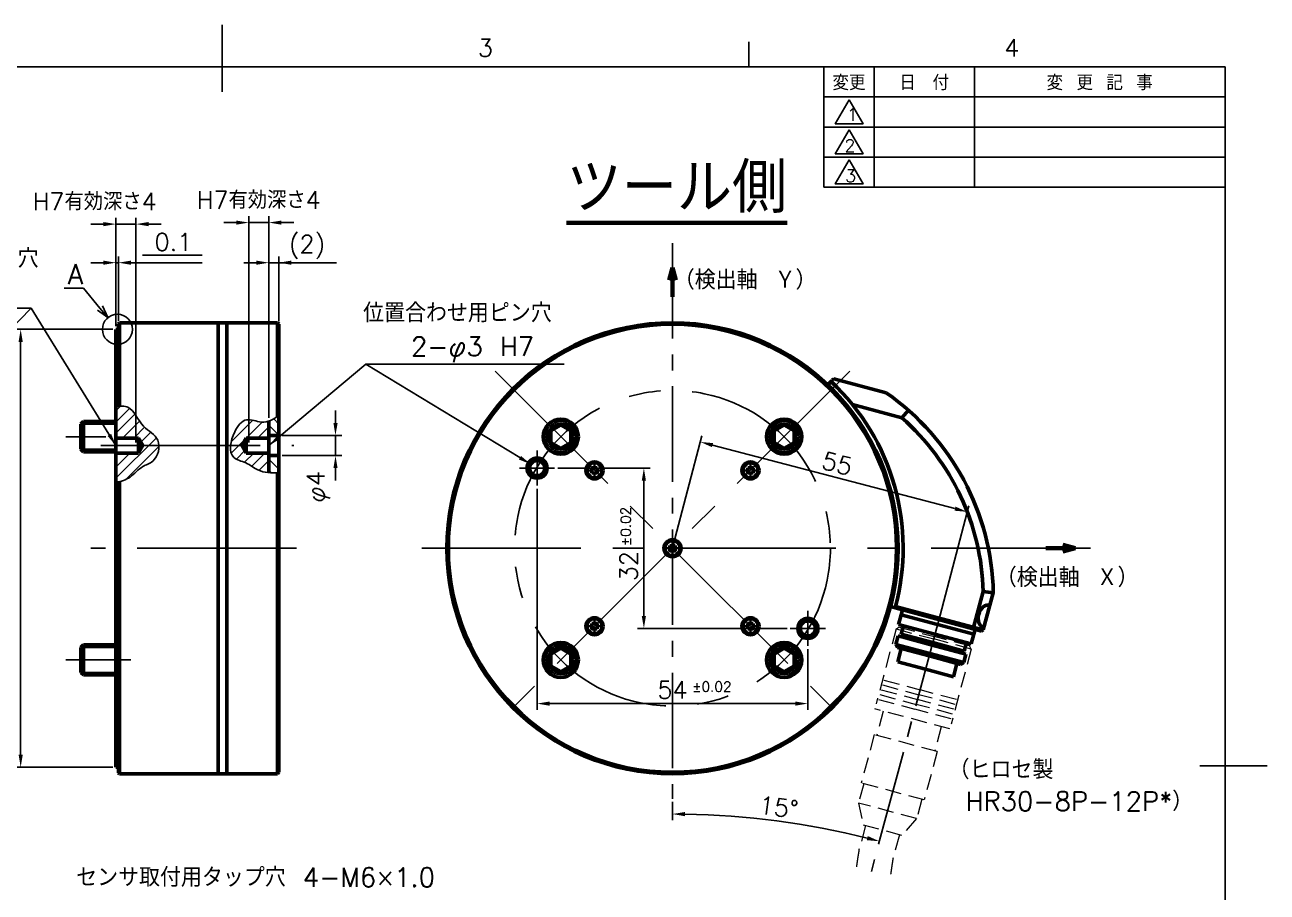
# Model space of a CAD drawing. Extents: x 12 to 418, y 0 to 295.
# Drawn here: x 170.6 to 418.4, y 122.3 to 295.4 of the extents above; entities that cross this region are included whole.
import ezdxf
from ezdxf import colors
from ezdxf.entities.mleader import LeaderData, LeaderLine
from ezdxf.enums import TextEntityAlignment as Align
from ezdxf.math import Vec2, Vec3

# ---------------------------------------------------------------- set-up
doc = ezdxf.new("R2010")
doc.units = 0
doc.header["$MEASUREMENT"] = 0
for name, pattern in [('CENTER', [50.8, 31.75, -6.35, 6.35, -6.35]), ('CENTER2', [28.575, 19.05, -3.175, 3.175, -3.175]), ('HIDDEN2', [4.7625, 3.175, -1.5875])]:
    doc.linetypes.add(name, pattern=pattern)
doc.layers.get('0').update_dxf_attribs({"linetype": 'CONTINUOUS'})
doc.layers.get('DEFPOINTS').update_dxf_attribs({"linetype": 'CONTINUOUS'})
for name, color, linetype in [('かくれ線', 11, 'HIDDEN2'), ('テキスト', 4, 'CONTINUOUS'), ('ハッチング', 11, 'CONTINUOUS'), ('中心線', 1, 'CENTER2'), ('切断線', 5, 'CONTINUOUS'), ('図面枠', 7, 'CONTINUOUS'), ('外形補助線', 11, 'CONTINUOUS'), ('寸法', 4, 'CONTINUOUS')]:
    doc.layers.add(name, color=color, linetype=linetype)
doc.layers.add('外形線', color=3, linetype='CONTINUOUS', lineweight=50)
doc.styles.get("Standard").update_dxf_attribs({"font": 'txt.shx', "bigfont": 'extfont2.shx'})
doc.dimstyles.new('KIKAI2013', dxfattribs={"dimtxt": 3.5, "dimasz": 2.5, "dimexe": 1.25, "dimexo": 0.625, "dimgap": 1, "dimtad": 1, "dimdec": 4, "dimdsep": 46, "dimtxsty": 'STANDARD', "dimcen": 2.5, "dimclrd": 256, "dimclre": 256, "dimclrt": 256, "dimadec": 0, "dimazin": 0, "dimtfac": 1, "dimtdec": 4, "dimtmove": 2, "dimatfit": 3, "dimfxl": 1, "dimtolj": 1, "dimarcsym": 0})
doc.dimstyles.get("Standard").update_dxf_attribs({"dimtxt": 3.5, "dimasz": 2.5, "dimexe": 1.25, "dimexo": 0.625, "dimgap": 1, "dimtad": 1, "dimdec": 4, "dimdsep": 46, "dimtxsty": 'STANDARD', "dimcen": 0, "dimadec": 0, "dimazin": 0, "dimtfac": 0.6, "dimtdec": 4, "dimtmove": 2, "dimatfit": 3, "dimfxl": 1, "dimtolj": 1, "dimarcsym": 0})

# ---------------------------------------------------------------- blocks, each defined once
blk = doc.blocks.new('*D282')
at = {"layer": 'DEFPOINTS', "color": 0}
for p in [(272.79, 203.43), (326.79, 171.43), (326.79, 159.93)]:
    blk.add_point(p, dxfattribs=at)
at = {"layer": '寸法', "color": 0, "lineweight": -2}
for p, q in [((272.79, 202.8), (272.79, 158.68)), ((326.79, 170.8), (326.79, 158.68)), ((275.29, 159.93), (324.29, 159.93))]:
    blk.add_line(p, q, dxfattribs=at)
at = {"layer": '寸法', "color": 0}
for points in [[(275.29, 160.35), (275.29, 159.51), (272.79, 159.93)], [(324.29, 160.35), (324.29, 159.51), (326.79, 159.93)]]:
    blk.add_solid(points, dxfattribs=at)
at = {"layer": '寸法', "color": 0, "insert": (299.79, 162.68), "char_height": 3.5, "attachment_point": 5}
blk.add_mtext('\\A1;54', dxfattribs=at)
blk = doc.blocks.new('*D283')
at = {"layer": 'DEFPOINTS', "color": 0}
for p in [(276.29, 206.93), (294.09, 174.93), (323.29, 174.93)]:
    blk.add_point(p, dxfattribs=at)
at = {"layer": '寸法', "color": 0, "lineweight": -2}
for p, q in [((276.92, 206.93), (295.34, 206.93)), ((294.09, 204.43), (294.09, 177.43)), ((322.67, 174.93), (292.84, 174.93))]:
    blk.add_line(p, q, dxfattribs=at)
at = {"layer": '寸法', "color": 0}
for points in [[(293.67, 204.43), (294.5, 204.43), (294.09, 206.93)], [(293.67, 177.43), (294.5, 177.43), (294.09, 174.93)]]:
    blk.add_solid(points, dxfattribs=at)
at = {"layer": '寸法', "color": 0, "insert": (291.05, 187.37), "char_height": 3.5, "attachment_point": 5, "rotation": 90}
blk.add_mtext('\\A1;32', dxfattribs=at)
blk = doc.blocks.new('*D291')
at = {"layer": 'DEFPOINTS', "color": 0}
for p in [(221.29, 213.43), (232.58, 213.43), (221.29, 209.43)]:
    blk.add_point(p, dxfattribs=at)
at = {"layer": '寸法', "color": 0, "lineweight": -2}
for p, q in [((232.58, 215.93), (232.58, 218.43)), ((221.92, 213.43), (233.83, 213.43)), ((232.58, 209.43), (232.58, 213.43)), ((221.92, 209.43), (233.83, 209.43)), ((232.58, 206.93), (232.58, 204.43))]:
    blk.add_line(p, q, dxfattribs=at)
at = {"layer": '寸法', "color": 0}
for points in [[(232.17, 215.93), (233, 215.93), (232.58, 213.43)], [(232.17, 206.93), (233, 206.93), (232.58, 209.43)]]:
    blk.add_solid(points, dxfattribs=at)
at = {"layer": '寸法', "color": 0, "insert": (229.21, 203.19), "char_height": 3.5, "attachment_point": 5, "rotation": 90}
blk.add_mtext('\\A1;φ4', dxfattribs=at)
blk = doc.blocks.new('*D292')
at = {"layer": 'DEFPOINTS', "color": 0}
for p in [(192.79, 255.63), (188.79, 234.63), (192.79, 211.43)]:
    blk.add_point(p, dxfattribs=at)
at = {"layer": '寸法', "color": 0, "lineweight": -2}
for p, q in [((186.29, 255.63), (183.79, 255.63)), ((188.79, 235.25), (188.79, 256.88)), ((188.79, 255.63), (192.79, 255.63)), ((192.79, 212.05), (192.79, 256.88)), ((195.29, 255.63), (197.79, 255.63))]:
    blk.add_line(p, q, dxfattribs=at)
at = {"layer": '寸法', "color": 0}
for points in [[(186.29, 256.04), (186.29, 255.21), (188.79, 255.63)], [(195.29, 256.04), (195.29, 255.21), (192.79, 255.63)]]:
    blk.add_solid(points, dxfattribs=at)
at = {"layer": '寸法', "color": 0, "insert": (184.57, 260.13), "char_height": 3.5, "attachment_point": 5}
blk.add_mtext('\\A1;H7有効深さ4', dxfattribs=at)
blk = doc.blocks.new('*D293')
at = {"layer": 'DEFPOINTS', "color": 0}
for p in [(219.29, 247.93), (221.29, 235.63), (219.29, 216.32)]:
    blk.add_point(p, dxfattribs=at)
at = {"layer": '寸法', "color": 0, "lineweight": -2}
for p, q in [((216.79, 247.93), (214.29, 247.93)), ((219.29, 216.94), (219.29, 249.18)), ((221.29, 247.93), (219.29, 247.93)), ((221.29, 236.25), (221.29, 249.18)), ((223.79, 247.93), (226.29, 247.93))]:
    blk.add_line(p, q, dxfattribs=at)
at = {"layer": '寸法', "color": 0}
for points in [[(216.79, 248.34), (216.79, 247.51), (219.29, 247.93)], [(223.79, 248.34), (223.79, 247.51), (221.29, 247.93)]]:
    blk.add_solid(points, dxfattribs=at)
at = {"layer": '寸法', "color": 0, "insert": (226.91, 251.06), "char_height": 3.5, "attachment_point": 5}
blk.add_mtext('\\A1;(2)', dxfattribs=at)
blk = doc.blocks.new('*D294')
at = {"layer": 'DEFPOINTS', "color": 0}
for p in [(215.29, 255.93), (219.29, 216.32), (215.29, 211.43)]:
    blk.add_point(p, dxfattribs=at)
at = {"layer": '寸法', "color": 0, "lineweight": -2}
for p, q in [((212.79, 255.93), (210.29, 255.93)), ((215.29, 212.05), (215.29, 257.18)), ((219.29, 255.93), (215.29, 255.93)), ((219.29, 216.94), (219.29, 257.18)), ((221.79, 255.93), (224.29, 255.93))]:
    blk.add_line(p, q, dxfattribs=at)
at = {"layer": '寸法', "color": 0}
for points in [[(212.79, 256.34), (212.79, 255.51), (215.29, 255.93)], [(221.79, 256.34), (221.79, 255.51), (219.29, 255.93)]]:
    blk.add_solid(points, dxfattribs=at)
at = {"layer": '寸法', "color": 0, "insert": (217.29, 260.43), "char_height": 3.5, "attachment_point": 5}
blk.add_mtext('\\A1;H7有効深さ4', dxfattribs=at)
blk = doc.blocks.new('*D296')
at = {"layer": 'DEFPOINTS', "color": 0}
for p in [(299.79, 251.83), (353.36, 178.35), (299.79, 140.93), (327.48, 135.47), (339.58, 126.91)]:
    blk.add_point(p, dxfattribs=at)
at = {"layer": '寸法', "lineweight": -2}
blk.add_line((299.79, 140.3), (299.79, 136.64), dxfattribs=at)
blk.add_arc((299.79, -21.58), 159.47, 75.8983, 89.1017, dxfattribs=at)
at = {"layer": '寸法'}
for points in [[(302.29, 137.45), (302.3, 138.29), (299.79, 137.89)], [(338.75, 133.49), (338.54, 132.68), (341.07, 132.45)]]:
    blk.add_solid(points, dxfattribs=at)
at = {"layer": '寸法', "insert": (320.97, 139.25), "char_height": 3.5, "attachment_point": 5, "rotation": 352.5}
blk.add_mtext('\\A1;15°', dxfattribs=at)
blk = doc.blocks.new('*D297')
at = {"layer": 'DEFPOINTS', "color": 0}
for p in [(305.36, 212.15), (299.79, 190.93), (353, 176.98)]:
    blk.add_point(p, dxfattribs=at)
at = {"layer": '寸法', "lineweight": -2}
for p, q in [((299.95, 191.53), (305.67, 213.36)), ((356.14, 198.84), (307.77, 211.51)), ((353.16, 177.58), (358.88, 199.41))]:
    blk.add_line(p, q, dxfattribs=at)
at = {"layer": '寸法'}
for points in [[(307.88, 211.92), (307.67, 211.11), (305.36, 212.15)], [(356.25, 199.24), (356.04, 198.43), (358.56, 198.2)]]:
    blk.add_solid(points, dxfattribs=at)
at = {"layer": '寸法', "insert": (332.66, 207.84), "char_height": 3.5, "attachment_point": 5, "rotation": 345.3125}
blk.add_mtext('\\A1;55', dxfattribs=at)
blk = doc.blocks.new('*D330')
at = {"layer": 'DEFPOINTS', "color": 0}
for p in [(188.79, 234.63), (169.79, 147.23), (188.79, 147.23)]:
    blk.add_point(p, dxfattribs=at)
at = {"layer": '寸法', "lineweight": -2}
for p, q in [((188.17, 234.63), (168.54, 234.63)), ((169.79, 232.13), (169.79, 149.73)), ((188.17, 147.23), (168.54, 147.23))]:
    blk.add_line(p, q, dxfattribs=at)
at = {"layer": '寸法'}
for points in [[(169.38, 232.13), (170.21, 232.13), (169.79, 234.63)], [(169.38, 149.73), (170.21, 149.73), (169.79, 147.23)]]:
    blk.add_solid(points, dxfattribs=at)
at = {"layer": '寸法', "insert": (167.04, 190.93), "char_height": 3.5, "attachment_point": 5, "rotation": 90}
blk.add_mtext('\\A1;Φ87.4', dxfattribs=at)
blk = doc.blocks.new('_OPEN30')
at = {"color": 0, "linetype": 'ByBlock'}
for p, q in [((-1, 0.268), (0, 0)), ((0, 0), (-1, -0.268)), ((0, 0), (-1, 0))]:
    blk.add_line(p, q, dxfattribs=at)
blk = doc.blocks.new('*D355')
at = {"layer": 'DEFPOINTS', "color": 0}
for p in [(189.29, 247.93), (189.29, 235.73), (188.79, 234.63)]:
    blk.add_point(p, dxfattribs=at)
at = {"layer": '寸法', "lineweight": -2}
for p, q in [((186.29, 247.93), (183.79, 247.93)), ((188.79, 235.25), (188.79, 249.18)), ((188.79, 247.93), (189.29, 247.93)), ((189.29, 236.35), (189.29, 249.18)), ((191.79, 247.93), (194.29, 247.93))]:
    blk.add_line(p, q, dxfattribs=at)
at = {"layer": '寸法'}
for points in [[(186.29, 248.34), (186.29, 247.51), (188.79, 247.93)], [(191.79, 248.34), (191.79, 247.51), (189.29, 247.93)]]:
    blk.add_solid(points, dxfattribs=at)
at = {"layer": '寸法', "insert": (200.25, 252.06), "char_height": 3.5, "attachment_point": 5}
blk.add_mtext('\\A1;0.1', dxfattribs=at)

msp = doc.modelspace()

# ---------------------------------------------------------------- hatches: boundary and pattern name
at = {"layer": 'ハッチング'}
h = msp.add_hatch(dxfattribs=at)
h.set_pattern_fill('ANSI31', color=11, scale=0.5, style=0)
h.set_pattern_definition([(45, (217.1895, 536.3783), (-1.122532, 1.122532), [])])
edge = h.paths.add_edge_path()
edge.add_spline(control_points=[(188.79374, 204.08898), (189.82175, 204.27066), (191.81939, 204.89376), (193.67924, 207.32281), (196.64637, 208.08547), (197.41914, 210.27817), (197.36251, 211.4251)], knot_values=[14.34912053, 14.34912053, 14.34912053, 14.34912053, 17.416338658, 20.701702456, 22.949796989, 26.194748164, 26.194748164, 26.194748164, 26.194748164], degree=3, periodic=0)
edge.add_line((197.36251, 211.4251), (194.15977, 211.4251))
edge.add_line((194.15977, 211.4251), (193.29374, 209.9251))
edge.add_line((193.29374, 209.9251), (188.79374, 209.9251))
edge.add_line((188.79374, 209.9251), (188.79374, 204.08898))
edge = h.paths.add_edge_path()
edge.add_line((194.15977, 211.4251), (197.36251, 211.4251))
edge.add_spline(control_points=[(197.36251, 211.4251), (197.34366, 211.80699), (196.98774, 213.5242), (193.61377, 214.98403), (192.10186, 219.48341), (189.69839, 219.33165), (188.79374, 219.12611)], knot_values=[1.812233371, 1.812233371, 1.812233371, 1.812233371, 2.892675133, 6.889343085, 11.759818378, 14.34912053, 14.34912053, 14.34912053, 14.34912053], degree=3, periodic=0)
edge.add_line((188.79374, 219.12611), (188.79374, 212.9251))
edge.add_line((188.79374, 212.9251), (193.29374, 212.9251))
edge.add_line((193.29374, 212.9251), (194.15977, 211.4251))
edge = h.paths.add_edge_path()
edge.add_spline(control_points=[(211.65825, 211.4251), (211.5557, 210.46318), (211.87701, 208.73243), (214.91735, 208.15119), (216.90934, 206.42916), (218.52467, 206.08074), (219.29374, 206.01363)], knot_values=[14.152756885, 14.152756885, 14.152756885, 14.152756885, 16.800692273, 19.473558166, 22.255511967, 24.567032747, 24.567032747, 24.567032747, 24.567032747], degree=3, periodic=0)
edge.add_line((219.29374, 206.01363), (219.29374, 209.9251))
edge.add_line((219.29374, 209.9251), (214.79374, 209.9251))
edge.add_line((214.79374, 209.9251), (213.92772, 211.4251))
edge.add_line((213.92772, 211.4251), (211.65825, 211.4251))
edge = h.paths.add_edge_path()
edge.add_line((219.29374, 212.9251), (219.29374, 216.31792))
edge.add_spline(control_points=[(219.29374, 216.31792), (218.81194, 216.15917), (217.37332, 215.94245), (214.54367, 217.29269), (212.51218, 214.63428), (211.75307, 212.31454), (211.65825, 211.4251)], knot_values=[3.805067633, 3.805067633, 3.805067633, 3.805067633, 5.36911567, 8.33018536, 11.704366163, 14.152756885, 14.152756885, 14.152756885, 14.152756885], degree=3, periodic=0)
edge.add_line((211.65825, 211.4251), (213.92772, 211.4251))
edge.add_line((213.92772, 211.4251), (214.79374, 212.9251))
edge.add_line((214.79374, 212.9251), (219.29374, 212.9251))
h = msp.add_hatch(dxfattribs=at)
h.set_pattern_fill('ANSI31', color=11, scale=0.5, angle=90, style=0)
h.set_pattern_definition([(135, (217.1895, 536.3783), (-1.122532, -1.122532), [])])
edge = h.paths.add_edge_path(flags=17)
edge.add_line((219.29374, 213.4251), (221.29374, 213.4251))
edge.add_line((221.29374, 213.4251), (221.29374, 217.41918))
edge.add_spline(control_points=[(221.29374, 217.41918), (220.6464, 216.94716), (219.98601, 216.546), (219.29374, 216.31792)], knot_values=[1.557817615, 1.557817615, 1.557817615, 1.557817615, 3.805067633, 3.805067633, 3.805067633, 3.805067633], degree=3, periodic=0)
edge.add_line((219.29374, 216.31792), (219.29374, 213.4251))
edge = h.paths.add_edge_path()
edge.add_line((221.29374, 209.4251), (219.29374, 209.4251))
edge.add_line((219.29374, 209.4251), (219.29374, 206.01363))
edge.add_spline(control_points=[(219.29374, 206.01363), (219.94043, 205.95719), (220.61258, 205.9651), (221.29374, 205.99583)], knot_values=[24.567032747, 24.567032747, 24.567032747, 24.567032747, 26.510725361, 26.510725361, 26.510725361, 26.510725361], degree=3, periodic=0)
edge.add_line((221.29374, 205.99583), (221.29374, 209.4251))

# ---------------------------------------------------------------- linework, layer by layer
at = {"layer": 'かくれ線', "lineweight": 5}
for p, q in [((344.40394, 174.83073), (340.39224, 159.85888)), ((344.40394, 174.83073), (345.01631, 175.18429)), ((344.40394, 174.83073), (351.88986, 172.82488)), ((345.01631, 175.18429), (352.01927, 173.30785)), ((359.37579, 170.81904), (351.88986, 172.82488)), ((359.02224, 171.43141), (352.01927, 173.30785)), ((359.37579, 170.81904), (359.02224, 171.43141)), ((359.37579, 170.81904), (355.36409, 155.84719)), ((341.66659, 163.64889), (348.91104, 161.70775)), ((341.92541, 164.61482), (349.16985, 162.67367)), ((341.14895, 161.71704), (348.3934, 159.7759)), ((341.40777, 162.68296), (348.65222, 160.74182)), ((356.15548, 159.7666), (348.91104, 161.70775)), ((356.4143, 160.73253), (349.16985, 162.67367)), ((355.10287, 154.87227), (340.13102, 158.88397)), ((340.89014, 160.75111), (348.13458, 158.80997)), ((355.37902, 156.86883), (348.13458, 158.80997)), ((355.63784, 157.83475), (348.3934, 159.7759)), ((355.89666, 158.80068), (348.65222, 160.74182)), ((341.82139, 158.43103), (340.52729, 153.6014)), ((340.04433, 153.73081), (337.45614, 144.07155)), ((352.60136, 150.36616), (340.04433, 153.73081)), ((353.4125, 155.3252), (352.1184, 150.49557)), ((352.60136, 150.36616), (350.01317, 140.70691)), ((337.9391, 143.94214), (336.90382, 140.07844)), ((350.01317, 140.70691), (337.45614, 144.07155)), ((348.49493, 136.97261), (336.90382, 140.07844)), ((336.90382, 140.07844), (337.8004, 135.6971)), ((349.53021, 140.83632), (348.49493, 136.97261)), ((348.49493, 136.97261), (345.52781, 133.62655)), ((338.28336, 135.56769), (336.98927, 130.73806)), ((345.52781, 133.62655), (337.8004, 135.6971)), ((345.04484, 133.75596), (343.75075, 128.92633))]:
    msp.add_line(p, q, dxfattribs=at)
for points in [[(336.98919, 130.73836, 0), (336.9851, 130.7115, 0), (336.98101, 130.68464, 0), (336.97595, 130.65805, 0), (336.97212, 130.63216, 0), (336.96803, 130.6053, 0), (336.96394, 130.57844, 0), (336.95888, 130.55184, 0), (336.95505, 130.52595, 0), (336.95096, 130.4991, 0), (336.94687, 130.47224, 0), (336.94182, 130.44564, 0), (336.93798, 130.41975, 0), (336.93389, 130.3929, 0), (336.9298, 130.36604, 0), (336.92475, 130.33944, 0), (336.92092, 130.31355, 0), (336.91683, 130.2867, 0), (336.91274, 130.25984, 0), (336.90768, 130.23324, 0), (336.90385, 130.20735, 0), (336.89976, 130.18049, 0), (336.89567, 130.15364, 0), (336.89061, 130.12704, 0), (336.88652, 130.10018, 0), (336.88269, 130.07429, 0), (336.8786, 130.04744, 0), (336.87354, 130.02084, 0), (336.86945, 129.99398, 0), (336.86562, 129.96809, 0), (336.86153, 129.94124, 0), (336.85744, 129.91438, 0), (336.85238, 129.88778, 0), (336.84855, 129.86189, 0), (336.84446, 129.83504, 0), (336.84037, 129.80818, 0), (336.83628, 129.78132, 0), (336.83148, 129.75569, 0), (336.82739, 129.72883, 0), (336.8233, 129.70198, 0), (336.81921, 129.67512, 0), (336.81538, 129.64923, 0), (336.81032, 129.62263, 0), (336.80623, 129.59578, 0), (336.80214, 129.56892, 0), (336.79831, 129.54303, 0), (336.79422, 129.51617, 0), (336.79013, 129.48932, 0), (336.78508, 129.46272, 0), (336.78099, 129.43586, 0), (336.77715, 129.40997, 0), (336.77306, 129.38312, 0), (336.76897, 129.35626, 0), (336.76488, 129.3294, 0), (336.76105, 129.30351, 0), (336.75696, 129.27666, 0), (336.7519, 129.25006, 0), (336.74781, 129.2232, 0), (336.74398, 129.19731, 0), (336.73989, 129.17045, 0), (336.7358, 129.1436, 0), (336.73171, 129.11674, 0), (336.72788, 129.09085, 0), (336.72379, 129.06399, 0), (336.7197, 129.03714, 0), (336.71561, 129.01028, 0), (336.71178, 128.98439, 0), (336.70769, 128.95753, 0), (336.70263, 128.93094, 0), (336.69854, 128.90408, 0), (336.69471, 128.87819, 0), (336.69062, 128.85133, 0), (336.68653, 128.82448, 0), (336.68244, 128.79762, 0), (336.67861, 128.77173, 0), (336.67452, 128.74487, 0), (336.67043, 128.71802, 0), (336.66634, 128.69116, 0), (336.66225, 128.6643, 0), (336.65841, 128.63841, 0), (336.65432, 128.61156, 0), (336.6512, 128.58444, 0), (336.64711, 128.55759, 0), (336.64328, 128.5317, 0), (336.63919, 128.50484, 0), (336.6351, 128.47798, 0), (336.63101, 128.45113, 0), (336.62717, 128.42524, 0), (336.62308, 128.39838, 0), (336.61899, 128.37152, 0), (336.6149, 128.34467, 0), (336.61107, 128.31878, 0), (336.60795, 128.29166, 0), (336.60386, 128.2648, 0), (336.59977, 128.23795, 0), (336.59594, 128.21206, 0), (336.59185, 128.1852, 0), (336.58776, 128.15834, 0), (336.58463, 128.13123, 0), (336.5808, 128.10534, 0), (336.57671, 128.07848, 0), (336.57262, 128.05163, 0), (336.56853, 128.02477, 0), (336.56566, 127.99862, 0), (336.56157, 127.97176, 0), (336.55748, 127.94491, 0), (336.55339, 127.91805, 0), (336.55027, 127.89093, 0), (336.54644, 127.86504, 0), (336.54235, 127.83819, 0), (336.53922, 127.81107, 0), (336.53513, 127.78422, 0), (336.5313, 127.75833, 0), (336.52817, 127.73121, 0), (336.52408, 127.70435, 0), (336.51999, 127.6775, 0), (336.51713, 127.65135, 0), (336.51304, 127.62449, 0), (336.50895, 127.59763, 0), (336.50582, 127.57052, 0), (336.50199, 127.54463, 0), (336.49887, 127.51751, 0), (336.49478, 127.49066, 0), (336.49069, 127.4638, 0), (336.48782, 127.43765, 0), (336.48373, 127.4108, 0), (336.48061, 127.38368, 0), (336.47652, 127.35682, 0)], [(343.75067, 128.92662, 0), (343.74736, 128.90266, 0), (343.74282, 128.878, 0), (343.7395, 128.85404, 0), (343.73619, 128.83008, 0), (343.73191, 128.80638, 0), (343.7286, 128.78242, 0), (343.72502, 128.7575, 0), (343.72074, 128.7338, 0), (343.71743, 128.70984, 0), (343.71315, 128.68614, 0), (343.70984, 128.66218, 0), (343.70626, 128.63726, 0), (343.70198, 128.61356, 0), (343.69867, 128.5896, 0), (343.69536, 128.56564, 0), (343.69108, 128.54194, 0), (343.6875, 128.51701, 0), (343.68419, 128.49306, 0), (343.67991, 128.46936, 0), (343.6766, 128.4454, 0), (343.67328, 128.42144, 0), (343.66874, 128.39677, 0), (343.66543, 128.37281, 0), (343.66115, 128.34911, 0), (343.65784, 128.32516, 0), (343.65452, 128.3012, 0), (343.64998, 128.27653, 0), (343.64667, 128.25257, 0), (343.64336, 128.22861, 0), (343.63908, 128.20491, 0), (343.6355, 128.17999, 0), (343.63219, 128.15603, 0), (343.62791, 128.13233, 0), (343.6246, 128.10837, 0), (343.62128, 128.08441, 0), (343.61674, 128.05975, 0), (343.61343, 128.03579, 0), (343.61012, 128.01183, 0), (343.60584, 127.98813, 0), (343.60252, 127.96417, 0), (343.59895, 127.93925, 0), (343.59467, 127.91555, 0), (343.59136, 127.89159, 0), (343.58804, 127.86763, 0), (343.58473, 127.84367, 0), (343.58019, 127.81901, 0), (343.57688, 127.79505, 0), (343.57356, 127.77109, 0), (343.56928, 127.74739, 0), (343.56597, 127.72343, 0), (343.5624, 127.69851, 0), (343.55812, 127.67481, 0), (343.5548, 127.65085, 0), (343.55149, 127.62689, 0), (343.54817, 127.60293, 0), (343.54364, 127.57826, 0), (343.54032, 127.55431, 0), (343.53701, 127.53035, 0), (343.53369, 127.50639, 0), (343.52941, 127.48269, 0), (343.52584, 127.45776, 0), (343.52253, 127.4338, 0), (343.51921, 127.40985, 0), (343.51493, 127.38615, 0), (343.51162, 127.36219, 0), (343.50805, 127.33726, 0), (343.50473, 127.3133, 0), (343.50045, 127.2896, 0), (343.49714, 127.26565, 0), (343.49383, 127.24169, 0), (343.49025, 127.21676, 0), (343.48694, 127.1928, 0), (343.48266, 127.1691, 0), (343.47935, 127.14515, 0), (343.47603, 127.12119, 0), (343.47272, 127.09723, 0), (343.46914, 127.0723, 0), (343.46486, 127.0486, 0), (343.46155, 127.02464, 0), (343.45824, 127.00069, 0), (343.45492, 126.97673, 0), (343.45135, 126.9518, 0), (343.44804, 126.92784, 0), (343.44376, 126.90414, 0), (343.44044, 126.88019, 0), (343.43713, 126.85623, 0), (343.43356, 126.8313, 0), (343.43024, 126.80734, 0), (343.42693, 126.78338, 0), (343.42361, 126.75943, 0), (343.41933, 126.73573, 0), (343.41576, 126.7108, 0), (343.41245, 126.68684, 0), (343.40913, 126.66288, 0), (343.40582, 126.63893, 0), (343.40251, 126.61497, 0), (343.39893, 126.59004, 0), (343.39562, 126.56608, 0), (343.39231, 126.54212, 0), (343.38899, 126.51817, 0), (343.38568, 126.49421, 0), (343.38211, 126.46928, 0), (343.37879, 126.44532, 0), (343.37548, 126.42137, 0), (343.37216, 126.39741, 0), (343.36788, 126.37371, 0), (343.36431, 126.34878, 0), (343.361, 126.32482, 0), (343.35768, 126.30087, 0), (343.35437, 126.27691, 0), (343.35106, 126.25295, 0), (343.34845, 126.22776, 0), (343.34514, 126.20381, 0), (343.34182, 126.17985, 0), (343.33851, 126.15589, 0), (343.33519, 126.13193, 0), (343.33162, 126.10701, 0), (343.32831, 126.08305, 0), (343.32499, 126.05909, 0), (343.32168, 126.03513, 0), (343.31837, 126.01117, 0), (343.31479, 125.98625, 0), (343.31148, 125.96229, 0), (343.30817, 125.93833, 0), (343.30485, 125.91437, 0), (343.3025, 125.89015, 0), (343.29893, 125.86523, 0)]]:
    msp.add_polyline3d(points, dxfattribs=at)
at = {"layer": 'テキスト', "lineweight": 60}
for p, q in [((299.79374, 246.9251), (299.11949, 244.42628)), ((299.80117, 241.08413), (299.79374, 246.9251)), ((299.79374, 246.9251), (300.45923, 244.42393)), ((374.28369, 190.91768), (380.12466, 190.9251)), ((380.12466, 190.9251), (377.62349, 190.25962)), ((380.12466, 190.9251), (377.62584, 191.59936))]:
    msp.add_line(p, q, dxfattribs=at)
at = {"layer": '中心線'}
for p, q in [((299.79374, 251.8256), (299.79374, 140.9251)), ((353.23706, 177.85268), (339.45474, 126.41638))]:
    msp.add_line(p, q, dxfattribs=at)
at = {"layer": '中心線', "color": 1, "linetype": 'CENTER'}
for p, q in [((335.14908, 226.28044), (264.43841, 155.56976)), ((264.43841, 226.28044), (335.14908, 155.56976)), ((186.79374, 213.19897), (178.79374, 213.19897)), ((185.79374, 211.4251), (224.29374, 211.4251)), ((272.79374, 203.4251), (272.79374, 210.4251)), ((276.29374, 206.9251), (269.29374, 206.9251)), ((224.79374, 190.9251), (183.79374, 190.9251)), ((249.79374, 190.9251), (384.56975, 190.9251)), ((326.79374, 171.4251), (326.79374, 178.4251)), ((330.29374, 174.9251), (323.29374, 174.9251)), ((191.79374, 168.65124), (178.79374, 168.65124))]:
    msp.add_line(p, q, dxfattribs=at)
msp.add_circle((299.79374, 190.9251), 31.5, dxfattribs=at)
at = {"layer": '切断線'}
for points, knots in [([(188.79374, 219.12611), (189.69839, 219.33165), (192.10186, 219.48341), (193.61377, 214.98403), (198.08834, 213.048), (197.01156, 208.17934), (193.67924, 207.32281), (191.81939, 204.89376), (189.82175, 204.27066), (188.79374, 204.08898)], [1.812233371, 1.812233371, 1.812233371, 1.812233371, 4.401535522, 9.272010815, 13.268678767, 17.594071705, 19.842166238, 23.127530035, 26.194748164, 26.194748164, 26.194748164, 26.194748164]), ([(221.29374, 217.41918), (220.19586, 216.61864), (218.17832, 215.55832), (214.54367, 217.29269), (211.89976, 213.83287), (210.95832, 208.90807), (214.91735, 208.15119), (217.40787, 205.99818), (219.8025, 205.92855), (221.29374, 205.99583)], [1.557817615, 1.557817615, 1.557817615, 1.557817615, 5.36911567, 8.33018536, 11.704366163, 16.800692273, 19.473558166, 22.255511967, 26.510725361, 26.510725361, 26.510725361, 26.510725361])]:
    msp.add_open_spline(points, degree=3, knots=knots, dxfattribs=at)
at = {"layer": '図面枠'}
for p, q in [((210, 282), (210, 295.4)), ((315, 287), (315, 292)), ((410, 287), (20, 287)), ((330, 263), (330, 287)), ((340, 263), (340, 287)), ((360, 263), (360, 287)), ((410, 10), (410, 287)), ((410, 281), (330, 281)), ((410, 275), (330, 275)), ((410, 269), (330, 269)), ((410, 263), (330, 263)), ((405, 147.5), (418.4, 147.5))]:
    msp.add_line(p, q, dxfattribs=at)
for points in [[(335.02244, 280.46104), (332.25115, 275.66104), (337.79372, 275.66104)], [(335.02244, 274.46104), (332.25115, 269.66104), (337.79372, 269.66104)], [(335.02244, 268.46104), (332.25115, 263.66104), (337.79372, 263.66104)]]:
    msp.add_lwpolyline(points, close=True, dxfattribs=at)
at = {"layer": '外形線'}
for p, q in [((189.29374, 235.7251), (189.49374, 235.9251)), ((189.29374, 219.22404), (189.29374, 235.7251)), ((209.19374, 235.9251), (189.49374, 235.9251)), ((189.49374, 219.25293), (189.49374, 235.9251)), ((210.89374, 235.9251), (209.19374, 235.9251)), ((209.19374, 190.9251), (209.19374, 235.9251)), ((220.99374, 235.9251), (210.89374, 235.9251)), ((210.89374, 235.9251), (210.89374, 190.9251)), ((220.99374, 235.9251), (221.29374, 235.6251)), ((220.99374, 217.20657), (220.99374, 235.9251)), ((221.29374, 190.9251), (221.29374, 235.6251)), ((188.79374, 234.6251), (189.29374, 234.6251)), ((188.79374, 234.6251), (188.79374, 190.9251)), ((330.81063, 223.52806), (331.46387, 224.21471)), ((331.4845, 224.19515), (331.57805, 224.54426)), ((331.57805, 224.54426), (331.94547, 224.7564)), ((331.94547, 224.7564), (342.43419, 221.94595)), ((335.70375, 219.60826), (345.52536, 216.97657)), ((345.52536, 216.97657), (346.84757, 218.47716)), ((181.79374, 215.69897), (182.29374, 216.19897)), ((181.79374, 215.69897), (181.79374, 210.69897)), ((182.29374, 216.19897), (182.29374, 210.19897)), ((182.29374, 216.19897), (188.79374, 216.19897)), ((219.29374, 206.01363), (219.29374, 216.31792)), ((219.29374, 213.4251), (221.29374, 213.4251)), ((275.51988, 214.35367), (277.51988, 215.50837)), ((275.51988, 214.35367), (275.51988, 212.04427)), ((277.51988, 215.50837), (279.51988, 214.35367)), ((279.51988, 214.35367), (279.51988, 212.04427)), ((320.06761, 214.35367), (322.06761, 215.50837)), ((320.06761, 214.35367), (320.06761, 212.04427)), ((322.06761, 215.50837), (324.06761, 214.35367)), ((324.06761, 214.35367), (324.06761, 212.04427)), ((181.79374, 210.69897), (182.29374, 210.19897)), ((193.29374, 212.9251), (188.79374, 212.9251)), ((193.29374, 212.9251), (194.15977, 211.4251)), ((193.29374, 209.9251), (193.29374, 212.9251)), ((193.29374, 209.9251), (194.15977, 211.4251)), ((214.79374, 212.9251), (213.92772, 211.4251)), ((214.79374, 209.9251), (213.92772, 211.4251)), ((214.79374, 209.9251), (214.79374, 212.9251)), ((214.79374, 212.9251), (219.29374, 212.9251)), ((275.51988, 212.04427), (277.51988, 210.88956)), ((277.51988, 210.88956), (279.51988, 212.04427)), ((320.06761, 212.04427), (322.06761, 210.88956)), ((322.06761, 210.88956), (324.06761, 212.04427)), ((182.29374, 210.19897), (188.79374, 210.19897)), ((193.29374, 209.9251), (188.79374, 209.9251)), ((214.79374, 209.9251), (219.29374, 209.9251)), ((219.29374, 209.4251), (221.29374, 209.4251)), ((220.99374, 190.9251), (220.99374, 205.98388)), ((283.3874, 206.28145), (283.3874, 206.68145)), ((283.3874, 206.68145), (284.0374, 206.68145)), ((283.3874, 206.28145), (284.0374, 206.28145)), ((284.0374, 206.68145), (284.0374, 207.33145)), ((284.0374, 207.33145), (284.4374, 207.33145)), ((284.0374, 205.63145), (284.0374, 206.28145)), ((284.4374, 206.68145), (284.4374, 207.33145)), ((284.4374, 206.68145), (285.0874, 206.68145)), ((284.4374, 206.28145), (285.0874, 206.28145)), ((284.4374, 205.63145), (284.4374, 206.28145)), ((285.0874, 206.28145), (285.0874, 206.68145)), ((314.50009, 206.28145), (314.50009, 206.68145)), ((314.50009, 206.68145), (315.15009, 206.68145)), ((314.50009, 206.28145), (315.15009, 206.28145)), ((315.15009, 206.68145), (315.15009, 207.33145)), ((315.15009, 207.33145), (315.55009, 207.33145)), ((315.15009, 205.63145), (315.15009, 206.28145)), ((315.55009, 206.68145), (315.55009, 207.33145)), ((315.55009, 206.68145), (316.20009, 206.68145)), ((315.55009, 206.28145), (316.20009, 206.28145)), ((315.55009, 205.63145), (315.55009, 206.28145)), ((316.20009, 206.28145), (316.20009, 206.68145)), ((189.29374, 199.60887), (189.29374, 204.1886)), ((189.49374, 145.9251), (189.49374, 204.23556)), ((284.0374, 205.63145), (284.4374, 205.63145)), ((315.15009, 205.63145), (315.55009, 205.63145)), ((189.29374, 190.9251), (189.29374, 199.60887)), ((188.79374, 147.2251), (188.79374, 190.9251)), ((189.29374, 190.9251), (189.29374, 182.24134)), ((209.19374, 190.9251), (209.19374, 145.9251)), ((210.89374, 145.9251), (210.89374, 190.9251)), ((220.99374, 190.9251), (220.99374, 145.9251)), ((221.29374, 190.9251), (221.29374, 146.2251)), ((298.94374, 190.7251), (298.94374, 191.1251)), ((298.94374, 191.1251), (299.59374, 191.1251)), ((299.59374, 191.1251), (299.59374, 191.7751)), ((299.59374, 191.7751), (299.99374, 191.7751)), ((299.99374, 191.1251), (299.99374, 191.7751)), ((299.99374, 191.1251), (300.64374, 191.1251)), ((300.64374, 190.7251), (300.64374, 191.1251)), ((298.94374, 190.7251), (299.59374, 190.7251)), ((299.59374, 190.0751), (299.59374, 190.7251)), ((299.59374, 190.0751), (299.99374, 190.0751)), ((299.99374, 190.7251), (300.64374, 190.7251)), ((299.99374, 190.0751), (299.99374, 190.7251)), ((189.29374, 182.24134), (189.29374, 146.1251)), ((359.8544, 175.14258), (361.7735, 182.30341)), ((363.78009, 182.06463), (361.7735, 182.30341)), ((361.78623, 174.62485), (363.78009, 182.06463)), ((344.22633, 179.01943), (343.26041, 179.27825)), ((344.22633, 179.01943), (361.41875, 174.41273)), ((344.30303, 179.30946), (361.78623, 174.62485)), ((345.41587, 177.66541), (345.67469, 178.63134)), ((284.0374, 175.56875), (284.0374, 176.21875)), ((284.0374, 176.21875), (284.4374, 176.21875)), ((284.4374, 175.56875), (284.4374, 176.21875)), ((315.15009, 175.56875), (315.15009, 176.21875)), ((315.15009, 176.21875), (315.55009, 176.21875)), ((315.55009, 175.56875), (315.55009, 176.21875)), ((345.41587, 177.66541), (344.89823, 175.73356)), ((345.41587, 177.66541), (359.90476, 173.78313)), ((345.41587, 177.66541), (359.90476, 173.78313)), ((283.3874, 175.16875), (283.3874, 175.56875)), ((283.3874, 175.56875), (284.0374, 175.56875)), ((283.3874, 175.16875), (284.0374, 175.16875)), ((284.0374, 174.51875), (284.0374, 175.16875)), ((284.0374, 174.51875), (284.4374, 174.51875)), ((284.4374, 175.56875), (285.0874, 175.56875)), ((284.4374, 175.16875), (285.0874, 175.16875)), ((284.4374, 174.51875), (284.4374, 175.16875)), ((285.0874, 175.16875), (285.0874, 175.56875)), ((314.50009, 175.16875), (314.50009, 175.56875)), ((314.50009, 175.56875), (315.15009, 175.56875)), ((314.50009, 175.16875), (315.15009, 175.16875)), ((315.15009, 174.51875), (315.15009, 175.16875)), ((315.15009, 174.51875), (315.55009, 174.51875)), ((315.55009, 175.56875), (316.20009, 175.56875)), ((315.55009, 175.16875), (316.20009, 175.16875)), ((315.55009, 174.51875), (315.55009, 175.16875)), ((316.20009, 175.16875), (316.20009, 175.56875)), ((344.89823, 175.73356), (359.38712, 171.85128)), ((345.87017, 175.47313), (345.41723, 173.78276)), ((345.41723, 173.78276), (351.69575, 172.10044)), ((345.41723, 173.78276), (345.77079, 173.17039)), ((359.90476, 173.78313), (359.38712, 171.85128)), ((359.90476, 173.78313), (360.16358, 174.74905)), ((361.78624, 174.6249), (361.41875, 174.41273)), ((181.79374, 171.15124), (182.29374, 171.65124)), ((181.79374, 166.15124), (181.79374, 171.15124)), ((182.29374, 171.65124), (188.79374, 171.65124)), ((182.29374, 165.65124), (182.29374, 171.65124)), ((344.80486, 173.42921), (344.35193, 171.73884)), ((344.35193, 171.73884), (351.11341, 169.92711)), ((344.35193, 171.73884), (344.70548, 171.12647)), ((344.70548, 171.12647), (350.984, 169.44414)), ((344.80486, 173.42921), (351.56634, 171.61748)), ((358.32782, 169.80574), (351.56634, 171.61748)), ((357.97427, 170.41812), (351.69575, 172.10044)), ((358.4272, 172.10849), (357.97427, 170.41812)), ((275.51988, 169.80594), (277.51988, 170.96064)), ((275.51988, 169.80594), (275.51988, 167.49654)), ((277.51988, 170.96064), (279.51988, 169.80594)), ((279.51988, 169.80594), (279.51988, 167.49654)), ((320.06761, 169.80594), (322.06761, 170.96064)), ((320.06761, 169.80594), (320.06761, 167.49654)), ((322.06761, 170.96064), (324.06761, 169.80594)), ((324.06761, 169.80594), (324.06761, 167.49654)), ((344.71817, 168.27606), (345.42992, 170.93235)), ((357.26252, 167.76182), (350.984, 169.44414)), ((357.87489, 168.11537), (351.11341, 169.92711)), ((357.97427, 170.41812), (357.3619, 170.06456)), ((358.32782, 169.80574), (357.87489, 168.11537)), ((181.79374, 166.15124), (182.29374, 165.65124)), ((275.51988, 167.49654), (277.51988, 166.34184)), ((277.51988, 166.34184), (279.51988, 167.49654)), ((320.06761, 167.49654), (322.06761, 166.34184)), ((322.06761, 166.34184), (324.06761, 167.49654)), ((350.27224, 166.78785), (344.71817, 168.27606)), ((350.27224, 166.78785), (355.82632, 165.29964)), ((355.82632, 165.29964), (356.53807, 167.95593)), ((357.87489, 168.11537), (357.26252, 167.76182)), ((182.29374, 165.65124), (188.79374, 165.65124)), ((188.79374, 147.2251), (189.29374, 147.2251)), ((221.29374, 146.2251), (220.99374, 145.9251)), ((189.29374, 146.1251), (189.49374, 145.9251)), ((209.19374, 145.9251), (189.49374, 145.9251)), ((210.89374, 145.9251), (209.19374, 145.9251)), ((220.99374, 145.9251), (210.89374, 145.9251))]:
    msp.add_line(p, q, dxfattribs=at)
for centre, radius in [((299.79374, 190.9251), 45), ((299.79374, 190.9251), 44.7), ((277.51988, 213.19897), 3.5), ((277.51988, 213.19897), 2.5), ((322.06761, 213.19897), 3.5), ((322.06761, 213.19897), 2.5), ((272.79374, 206.9251), 2), ((272.79374, 206.9251), 1.5), ((284.2374, 206.48145), 1.7), ((315.35009, 206.48145), 1.7), ((284.2374, 206.48145), 1.5), ((315.35009, 206.48145), 1.5), ((299.79374, 190.9251), 1.7), ((299.79374, 190.9251), 1.5), ((284.2374, 175.36875), 1.7), ((284.2374, 175.36875), 1.5), ((315.35009, 175.36875), 1.7), ((315.35009, 175.36875), 1.5), ((326.79374, 174.9251), 2), ((326.79374, 174.9251), 1.5), ((277.51988, 168.65124), 3.5), ((277.51988, 168.65124), 2.5), ((322.06761, 168.65124), 3.5), ((322.06761, 168.65124), 2.5)]:
    msp.add_circle(centre, radius, dxfattribs=at)
for centre, radius, start, end in [((299.89034, 190.89922), 45.9, 345, 46.5377476), ((313.79224, 180.96256), 50, 1.2629786, 55.0515564), ((313.79224, 180.96256), 48, 1.6007322, 48.6156703)]:
    msp.add_arc(centre, radius, start, end, dxfattribs=at)
msp.add_ellipse((362.50431, 177.33121), major_axis=(-0.59416, -2.21743), ratio=0.737533222, start_param=3.141592654, end_param=6.283185307, dxfattribs=at)
at = {"layer": '外形補助線', "color": 11}
for p, q in [((181.79374, 215.69897), (188.79374, 215.69897)), ((181.79374, 210.69897), (188.79374, 210.69897)), ((181.79374, 171.15124), (188.79374, 171.15124)), ((181.79374, 166.15124), (188.79374, 166.15124))]:
    msp.add_line(p, q, dxfattribs=at)
at = {"layer": '外形補助線'}
msp.add_circle((189.09374, 234.6251), 3, dxfattribs=at)
at = {"layer": '外形補助線', "color": 11}
for centre in [(277.51988, 213.19897), (322.06761, 213.19897), (277.51988, 168.65124), (322.06761, 168.65124)]:
    msp.add_circle(centre, 3, dxfattribs=at)
at = {"layer": '寸法'}
for p, q in [((194.09374, 249.4251), (206.01041, 249.4251)), ((194.09374, 247.9251), (206.01041, 247.9251)), ((221.29374, 247.9251), (232.76947, 247.9251))]:
    msp.add_line(p, q, dxfattribs=at)

# ---------------------------------------------------------------- texts
at = {"layer": 'テキスト', "lineweight": 60, "insert": (278.66752, 267.88018), "char_height": 10, "attachment_point": 1}
msp.add_mtext_dynamic_manual_height_columns('{\\Lツール側}', width=159.4245971, gutter_width=20, heights=[0], dxfattribs=at)
at = {"layer": 'テキスト', "insert": (354.86531, 148.67232), "char_height": 3.8, "width": 78.1701554, "attachment_point": 1}
msp.add_mtext('（ヒロセ製\\P HR30-8P-12P*）', dxfattribs=at)
at = {"layer": '図面枠'}
for s, height, p in [('3', 3.5, (260.98179, 289.05118)), ('4', 3.5, (365.98179, 289.05118)), ('1', 2.5, (334.60629, 276.21188)), ('2', 2.5, (334.12162, 270.03027)), ('3', 2.5, (334.24279, 264.03027))]:
    msp.add_text(s, height=height, dxfattribs=at).set_placement(p)
for s, p in [('変更', (335, 284)), ('日\u3000付', (350, 284)), ('変 更 記 事', (385, 284))]:
    msp.add_text(s, height=3, dxfattribs=at).set_placement(p, align=Align.MIDDLE)
at = {"layer": '寸法'}
for s, height, p in [('位置合わせ用ピン穴', 3.8, (135.74522, 246.89088)), ('（検出軸 Ｙ）', 3.8, (300.0521, 242.58956)), ('位置合わせ用ピン穴', 3.8, (238.09132, 236.02309)), ('2-φ3 H7', 3.8, (247.63595, 229.30481)), ('（検出軸 Ｘ）', 3.8, (364.28199, 183.20548)), ('±0.02', 2, (303.69024, 162.31324)), ('センサ取付用タップ穴 4-M6×1.0', 3.8, (180.86401, 123.36826))]:
    msp.add_text(s, height=height, dxfattribs=at).set_placement(p)
msp.add_text('±0.02', height=2, rotation=90, dxfattribs=at).set_placement((291.46173, 191.33784))

# ---------------------------------------------------------------- dimensions: what is measured, and where the dimension line sits
dim = msp.add_linear_dim(base=(215.29374, 255.9251), p1=(219.29374, 216.31792), p2=(215.29374, 211.4251), text='H7有効深さ<>', dimstyle='STANDARD', dxfattribs=at)
dim.commit()
dim.dimension.update_dxf_attribs({"geometry": '*D294', "text_midpoint": (217.29374, 260.4251)})
for base, p1, p2, text, picture, middle in [((192.79374, 255.6251), (188.79374, 234.6251), (192.79374, 211.4251), 'H7有効深さ<>', '*D292', (184.56871, 260.1251)), ((219.29374, 247.9251), (221.29374, 235.6251), (219.29374, 216.31792), '(<>)', '*D293', (226.90992, 251.0601))]:
    dim = msp.add_linear_dim(base=base, p1=p1, p2=p2, text=text, dimstyle='STANDARD', dxfattribs=at)
    dim.commit()
    dim.dimension.update_dxf_attribs({"geometry": picture, "text_midpoint": middle, "dimtype": 160})
dim = msp.add_linear_dim(base=(189.29374, 247.9251), p1=(188.79374, 234.6251), p2=(189.29374, 235.7251), text='0.1', dimstyle='KIKAI2013', override={"dimtzin": 0}, dxfattribs=at)
dim.commit()
dim.dimension.update_dxf_attribs({"geometry": '*D355', "text_midpoint": (200.25208, 252.05903), "dimtype": 160})
dim = msp.add_angular_dim_2l(base=(327.48457, 135.46601), line1=((353.36287, 178.34624), (339.58055, 126.90994)), line2=((299.79374, 251.8256), (299.79374, 140.9251)), dimstyle='KIKAI2013', dxfattribs=at)
dim.commit()
dim.dimension.update_dxf_attribs({"geometry": '*D296', "text_midpoint": (320.96706, 139.25087)})
dim = msp.add_linear_dim(base=(169.79374, 147.2251), p1=(188.79374, 234.6251), p2=(188.79374, 147.2251), angle=90, text='Φ<>', dimstyle='KIKAI2013', override={"dimtmove": 0, "dimtzin": 0}, dxfattribs=at)
dim.commit()
dim.dimension.update_dxf_attribs({"geometry": '*D330', "text_midpoint": (167.04374, 190.9251)})
dim = msp.add_linear_dim(base=(232.58467, 213.4251), p1=(221.29374, 209.4251), p2=(221.29374, 213.4251), angle=90, text='φ<>', dimstyle='STANDARD', dxfattribs=at)
dim.commit()
dim.dimension.update_dxf_attribs({"geometry": '*D291', "text_midpoint": (229.20995, 203.19402), "dimtype": 160})
dim = msp.add_aligned_dim(p1=(352.99678, 176.97998), p2=(299.79374, 190.9251), distance=-21.9398, dimstyle='KIKAI2013', override={"dimdec": 2}, dxfattribs=at)
dim.commit()
dim.dimension.update_dxf_attribs({"geometry": '*D297', "text_midpoint": (332.65528, 207.83556)})
dim = msp.add_linear_dim(base=(294.08715, 174.9251), p1=(276.29374, 206.9251), p2=(323.29374, 174.9251), angle=90, dimstyle='STANDARD', dxfattribs=at)
dim.commit()
dim.dimension.update_dxf_attribs({"geometry": '*D283', "text_midpoint": (291.05287, 187.37269), "dimtype": 160})
dim = msp.add_linear_dim(base=(326.79374, 159.92901), p1=(272.79374, 203.4251), p2=(326.79374, 171.4251), dimstyle='STANDARD', dxfattribs=at)
dim.commit()
dim.dimension.update_dxf_attribs({"geometry": '*D282', "text_midpoint": (299.79374, 162.67901)})

# ---------------------------------------------------------------- leaders
at = {"layer": 'テキスト'}
ml = msp.add_multileader_mtext('Standard', dxfattribs=at)
ml.set_content('A', color=256, style='STANDARD')
ml.set_leader_properties()
ml.set_arrow_properties(name='OPEN30')
ml.build(insert=Vec2(0, 0))
ml.multileader.update_dxf_attribs({"text_left_attachment_type": 6, "text_right_attachment_type": 6, "dogleg_length": 0.36, "arrow_head_size": 2.5})
ctx = ml.context
ctx.base_point, ctx.arrow_head_size, ctx.landing_gap_size, ctx.plane_origin = Vec3(179.08457, 242.81068), 2.5, 0.09, Vec3(189.09374, 234.6251)
ctx.left_attachment, ctx.right_attachment = 6, 6
notes = []
notes.append((ctx, [(1, (1, 1, 0), (182.29124, 242.81068), (-1, 0), 0.36, [(0, [(187.20658, 236.95719)], 0, [])])]))
ctx.mtext.insert, ctx.mtext.flow_direction = Vec3(179.17457, 247.61068), 5
at = {"layer": '寸法'}
for points in [[(188.79374, 211.4251), (171.89336, 238.86167), (133.54886, 238.86167)], [(141.84023, 207.99975), (171.89336, 238.86167)], [(219.29374, 211.4251), (238.64331, 227.66223), (278.1843, 227.66223)], [(271.51161, 207.70365), (238.64331, 227.66223)]]:
    msp.add_leader(points, dimstyle='STANDARD', override={"dimgap": 1, "dimtad": 0}, dxfattribs=at)
for ctx, leaders in notes:
    for number, flags, end, landing, length, lines in leaders:
        leader = LeaderData()
        leader.index, (leader.has_last_leader_line, leader.has_dogleg_vector, leader.attachment_direction) = number, flags
        leader.last_leader_point, leader.dogleg_vector, leader.dogleg_length = Vec3(end), Vec3(landing), length
        for number, points, colour, breaks in lines:
            line = LeaderLine()
            line.index, line.vertices, line.color, line.breaks = number, Vec3.list(points), colors.encode_raw_color(colour), breaks
            leader.lines.append(line)
        ctx.leaders.append(leader)

doc.saveas('drawing.dxf')
